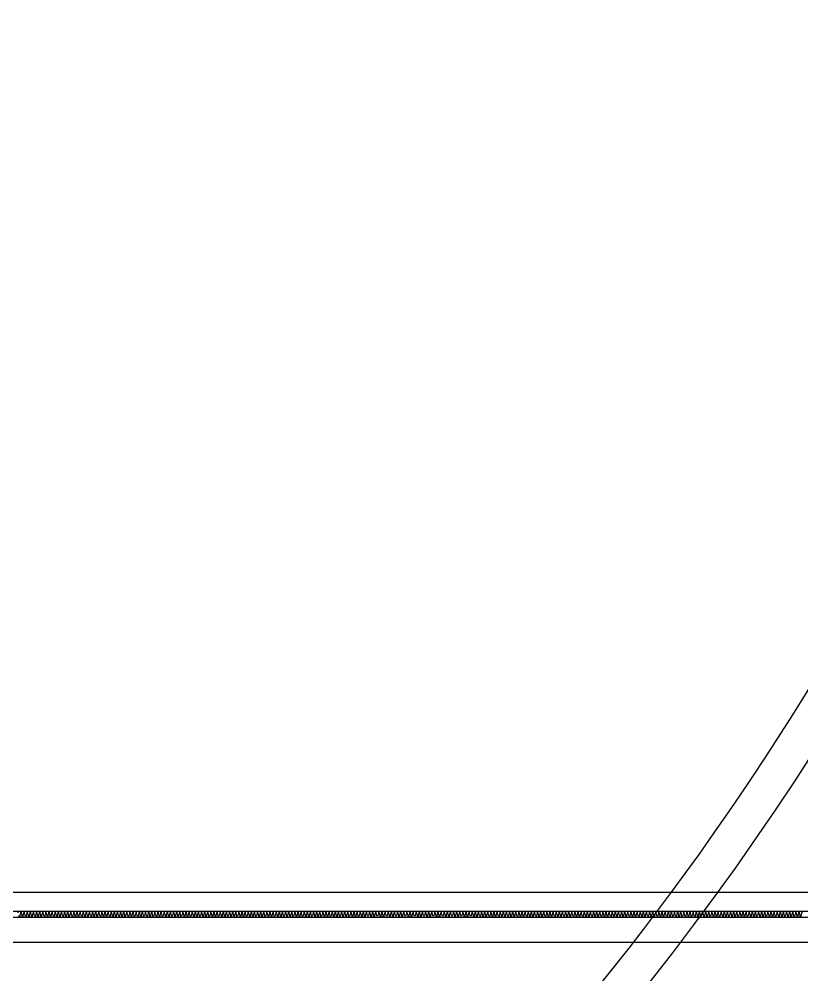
# Model space of a CAD drawing. Header units: millimetres. Extents: x -26983 to 60590, y 825 to 42375.
# Drawn here: x 56262.6 to 56385.7, y 18091.4 to 18241.6 of the extents above; entities that cross this region are included whole.
import ezdxf

# ---------------------------------------------------------------- set-up
doc = ezdxf.new("R2010")
doc.units = ezdxf.units.MM
doc.header["$LTSCALE"] = 100
doc.header["$MEASUREMENT"] = 0
doc.layers.get('0').update_dxf_attribs({"linetype": 'CONTINUOUS'})
doc.layers.add('ELE9', color=9, linetype='CONTINUOUS')

# ---------------------------------------------------------------- blocks, each defined once
blk = doc.blocks.new('B2FF')
at = {"layer": 'ELE9', "color": 253, "ltscale": 0.1}
for points in [[(37174174.7, 643646.3), (37148224.7, 643646.3, 0.414214), (37124724.7, 620146.3), (37124724.7, 600146.4, 1), (37171724.7, 600146.3), (37171724.7, 624896.3), (37174174.7, 624896.3)], [(37174174.7, 643346.3), (37148224.7, 643346.3, 0.414214), (37125024.7, 620146.3), (37125024.7, 600146.4, 1), (37171424.7, 600146.3), (37171424.7, 625196.3), (37174174.7, 625196.3)]]:
    blk.add_lwpolyline(points, format="xyb", dxfattribs=at)
at = {"layer": 'ELE9', "color": 253, "ltscale": 10000}
for points in [[(37150157.7, 590962.2, -0.021839), (37149174.7, 590836.2), (37149174.7, 586196.5), (37170574.7, 586196.5), (37170574.7, 597896.3), (37165899.7, 597896.3), (37165899.7, 601396.3), (37159549.9, 601396.3, -0.027482), (37159399.3, 600158.7, -0.027482)], [(37161624.7, 586146.5, 0.524856), (37161634.1, 586160)], [(37161627.9, 586182.9, -1.449198), (37161646.6, 586182.9), (37161640.4, 586160, 0.524856), (37161649.7, 586146.5, 0.524856), (37161659.1, 586160), (37161652.9, 586182.9, -1.449198), (37161671.6, 586182.9), (37161665.4, 586160, 0.524856), (37161674.7, 586146.5, 0.524856), (37161684.1, 586160), (37161677.9, 586182.9, -1.449198), (37161696.6, 586182.9), (37161690.4, 586160, 0.524856), (37161699.7, 586146.5, 0.524856), (37161709.1, 586160), (37161702.9, 586182.9, -1.449198), (37161721.6, 586182.9), (37161715.4, 586160, 0.524856), (37161724.7, 586146.5, 0.524856), (37161734.1, 586160), (37161727.9, 586182.9, -1.449198), (37161746.6, 586182.9), (37161740.4, 586160, 0.524856), (37161749.7, 586146.5, 0.524856), (37161759.1, 586160), (37161752.9, 586182.9, -1.449198), (37161771.6, 586182.9), (37161765.4, 586160, 0.524856), (37161774.7, 586146.5, 0.524856), (37161784.1, 586160), (37161777.9, 586182.9, -1.449198), (37161796.6, 586182.9), (37161790.4, 586160, 0.524856), (37161799.7, 586146.5, 0.524856), (37161809.1, 586160), (37161802.9, 586182.9, -1.449198), (37161821.6, 586182.9), (37161815.4, 586160, 0.524856), (37161824.7, 586146.5, 0.524856), (37161834.1, 586160), (37161827.9, 586182.9, -1.449198), (37161846.6, 586182.9), (37161840.4, 586160, 0.524856), (37161849.7, 586146.5, 0.524856), (37161859.1, 586160), (37161852.9, 586182.9, -1.449198), (37161871.6, 586182.9), (37161865.4, 586160, 0.524856), (37161874.7, 586146.5, 0.524856), (37161884.1, 586160), (37161877.9, 586182.9, -1.449198), (37161896.6, 586182.9), (37161890.4, 586160, 0.524856), (37161899.7, 586146.5, 0.524856), (37161909.1, 586160), (37161902.9, 586182.9, -1.449198), (37161921.6, 586182.9), (37161915.4, 586160, 0.524856), (37161924.7, 586146.5, 0.524856), (37161934.1, 586160), (37161927.9, 586182.9, -1.449198), (37161946.6, 586182.9), (37161940.4, 586160, 0.524856), (37161949.7, 586146.5, 0.524856), (37161959.1, 586160), (37161952.9, 586182.9, -1.449198), (37161971.6, 586182.9), (37161965.4, 586160, 0.524856), (37161974.7, 586146.5, 0.524856), (37161984.1, 586160), (37161977.9, 586182.9, -1.449198), (37161996.6, 586182.9), (37161990.4, 586160, 0.524856), (37161999.7, 586146.5, 0.524856), (37162009.1, 586160), (37162002.9, 586182.9, -1.449198), (37162021.6, 586182.9), (37162015.4, 586160, 0.524856), (37162024.7, 586146.5, 0.524856), (37162034.1, 586160), (37162027.9, 586182.9, -1.449198), (37162046.6, 586182.9), (37162040.4, 586160, 0.524856), (37162049.7, 586146.5, 0.524856), (37162059.1, 586160), (37162052.9, 586182.9, -1.449198), (37162071.6, 586182.9), (37162065.4, 586160, 0.524856), (37162074.7, 586146.5, 0.524856), (37162084.1, 586160), (37162077.9, 586182.9, -1.449198), (37162096.6, 586182.9), (37162090.4, 586160, 0.524856), (37162099.7, 586146.5, 0.524856), (37162109.1, 586160), (37162102.9, 586182.9, -1.449198), (37162121.6, 586182.9), (37162115.4, 586160, 0.524856), (37162124.7, 586146.5, 0.524856), (37162134.1, 586160), (37162127.9, 586182.9, -1.449198), (37162146.6, 586182.9), (37162140.4, 586160, 0.524856), (37162149.7, 586146.5, 0.524856), (37162159.1, 586160), (37162152.9, 586182.9, -1.449198), (37162171.6, 586182.9), (37162165.4, 586160, 0.524856), (37162174.7, 586146.5, 0.524856), (37162184.1, 586160), (37162177.9, 586182.9, -1.449198), (37162196.6, 586182.9), (37162190.4, 586160, 0.524856), (37162199.7, 586146.5, 0.524856), (37162209.1, 586160), (37162202.9, 586182.9, -1.449198), (37162221.6, 586182.9), (37162215.4, 586160, 0.524856), (37162224.7, 586146.5, 0.524856), (37162234.1, 586160), (37162227.9, 586182.9, -1.449198), (37162246.6, 586182.9), (37162240.4, 586160, 0.524856), (37162249.7, 586146.5, 0.524856), (37162259.1, 586160), (37162252.9, 586182.9, -1.449198), (37162271.6, 586182.9), (37162265.4, 586160, 0.524856), (37162274.7, 586146.5, 0.524856), (37162284.1, 586160), (37162277.9, 586182.9, -1.449198), (37162296.6, 586182.9), (37162290.4, 586160, 0.524856), (37162299.7, 586146.5, 0.524856), (37162309.1, 586160), (37162302.9, 586182.9, -1.449198), (37162321.6, 586182.9), (37162315.4, 586160, 0.524856), (37162324.7, 586146.5, 0.524856), (37162334.1, 586160), (37162327.9, 586182.9, -1.449198), (37162346.6, 586182.9), (37162340.4, 586160, 0.524856), (37162349.7, 586146.5, 0.524856), (37162359.1, 586160), (37162352.9, 586182.9, -1.449198), (37162371.6, 586182.9), (37162365.4, 586160, 0.524856), (37162374.7, 586146.5, 0.524856), (37162384.1, 586160), (37162377.9, 586182.9, -1.449198), (37162396.6, 586182.9), (37162390.4, 586160, 0.524856), (37162399.7, 586146.5, 0.524856), (37162409.1, 586160), (37162402.9, 586182.9, -1.449198), (37162421.6, 586182.9), (37162415.4, 586160, 0.524856), (37162424.7, 586146.5, 0.524856), (37162434.1, 586160), (37162427.9, 586182.9, -1.449198), (37162446.6, 586182.9), (37162440.4, 586160, 0.524856), (37162449.7, 586146.5, 0.524856), (37162459.1, 586160), (37162452.9, 586182.9, -1.449198), (37162471.6, 586182.9), (37162465.4, 586160, 0.524856), (37162474.7, 586146.5, 0.524856), (37162484.1, 586160), (37162477.9, 586182.9, -1.449198), (37162496.6, 586182.9), (37162490.4, 586160, 0.524856), (37162499.7, 586146.5, 0.524856), (37162509.1, 586160), (37162502.9, 586182.9, -1.449198), (37162521.6, 586182.9), (37162515.4, 586160, 0.524856), (37162524.7, 586146.5, 0.524856), (37162534.1, 586160), (37162527.9, 586182.9, -1.449198), (37162546.6, 586182.9), (37162540.4, 586160, 0.524856), (37162549.7, 586146.5, 0.524856), (37162559.1, 586160), (37162552.9, 586182.9, -1.449198), (37162571.6, 586182.9), (37162565.4, 586160, 0.524856), (37162574.7, 586146.5, 0.524856), (37162584.1, 586160), (37162577.9, 586182.9, -1.449198), (37162596.6, 586182.9), (37162590.4, 586160, 0.524856), (37162599.7, 586146.5, 0.524856), (37162609.1, 586160), (37162602.9, 586182.9, -1.449198), (37162621.6, 586182.9), (37162615.4, 586160, 0.524856), (37162624.7, 586146.5, 0.524856), (37162634.1, 586160), (37162627.9, 586182.9, -1.449198), (37162646.6, 586182.9), (37162640.4, 586160, 0.524856), (37162649.7, 586146.5, 0.524856), (37162659.1, 586160), (37162652.9, 586182.9, -1.449198), (37162671.6, 586182.9), (37162665.4, 586160, 0.524856), (37162674.7, 586146.5, 0.524856), (37162684.1, 586160), (37162677.9, 586182.9, -1.449198), (37162696.6, 586182.9), (37162690.4, 586160, 0.524856), (37162699.7, 586146.5, 0.524856), (37162709.1, 586160), (37162702.9, 586182.9, -1.449198), (37162721.6, 586182.9), (37162715.4, 586160, 0.524856), (37162724.7, 586146.5, 0.524856), (37162734.1, 586160), (37162727.9, 586182.9, -1.449198), (37162746.6, 586182.9), (37162740.4, 586160, 0.524856), (37162749.7, 586146.5, 0.524856), (37162759.1, 586160), (37162752.9, 586182.9, -1.449198), (37162771.6, 586182.9), (37162765.4, 586160, 0.524856), (37162774.7, 586146.5, 0.524856), (37162784.1, 586160), (37162777.9, 586182.9, -1.449198), (37162796.6, 586182.9), (37162790.4, 586160, 0.524856), (37162799.7, 586146.5, 0.524856), (37162809.1, 586160), (37162802.9, 586182.9, -1.449198), (37162821.6, 586182.9), (37162815.4, 586160, 0.524856), (37162824.7, 586146.5, 0.524856), (37162834.1, 586160), (37162827.9, 586182.9, -1.449198), (37162846.6, 586182.9), (37162840.4, 586160, 0.524856), (37162849.7, 586146.5, 0.524856), (37162859.1, 586160), (37162852.9, 586182.9, -1.449198), (37162871.6, 586182.9), (37162865.4, 586160, 0.524856), (37162874.7, 586146.5, 0.524856), (37162884.1, 586160), (37162877.9, 586182.9, -1.449198), (37162896.6, 586182.9), (37162890.4, 586160, 0.524856), (37162899.7, 586146.5, 0.524856), (37162909.1, 586160), (37162902.9, 586182.9, -1.449198), (37162921.6, 586182.9), (37162915.4, 586160, 0.524856), (37162924.7, 586146.5, 0.524856), (37162934.1, 586160), (37162927.9, 586182.9, -1.449198), (37162946.6, 586182.9), (37162940.4, 586160, 0.524856), (37162949.7, 586146.5, 0.524856), (37162959.1, 586160), (37162952.9, 586182.9, -1.449198), (37162971.6, 586182.9), (37162965.4, 586160, 0.524856), (37162974.7, 586146.5, 0.524856), (37162984.1, 586160), (37162977.9, 586182.9, -1.449198), (37162996.6, 586182.9), (37162990.4, 586160, 0.524856), (37162999.7, 586146.5, 0.524856), (37163009.1, 586160), (37163002.9, 586182.9, -1.449198), (37163021.6, 586182.9), (37163015.4, 586160, 0.524856), (37163024.7, 586146.5, 0.524856), (37163034.1, 586160), (37163027.9, 586182.9, -1.449198), (37163046.6, 586182.9), (37163040.4, 586160, 0.524856), (37163049.7, 586146.5, 0.524856), (37163059.1, 586160), (37163052.9, 586182.9, -1.449198), (37163071.6, 586182.9), (37163065.4, 586160, 0.524856), (37163074.7, 586146.5, 0.524856), (37163084.1, 586160), (37163077.9, 586182.9, -1.449198), (37163096.6, 586182.9), (37163090.4, 586160, 0.524856), (37163099.7, 586146.5, 0.524856), (37163109.1, 586160), (37163102.9, 586182.9, -1.449198), (37163121.6, 586182.9), (37163115.4, 586160, 0.524856), (37163124.7, 586146.5, 0.524856), (37163134.1, 586160), (37163127.9, 586182.9, -1.449198), (37163146.6, 586182.9), (37163140.4, 586160, 0.524856), (37163149.7, 586146.5, 0.524856), (37163159.1, 586160), (37163152.9, 586182.9, -1.449198), (37163171.6, 586182.9), (37163165.4, 586160, 0.524856), (37163174.7, 586146.5, 0.524856), (37163184.1, 586160), (37163177.9, 586182.9, -1.449198), (37163196.6, 586182.9), (37163190.4, 586160, 0.524856), (37163199.7, 586146.5, 0.524856), (37163209.1, 586160), (37163202.9, 586182.9, -1.449198), (37163221.6, 586182.9), (37163215.4, 586160, 0.524856), (37163224.7, 586146.5, 0.524856), (37163234.1, 586160), (37163227.9, 586182.9, -1.449198), (37163246.6, 586182.9), (37163240.4, 586160, 0.524856), (37163249.7, 586146.5, 0.524856), (37163259.1, 586160), (37163252.9, 586182.9, -1.449198), (37163271.6, 586182.9), (37163265.4, 586160, 0.524856), (37163274.7, 586146.5, 0.524856), (37163284.1, 586160), (37163277.9, 586182.9, -1.449198), (37163296.6, 586182.9), (37163290.4, 586160, 0.524856), (37163299.7, 586146.5, 0.524856), (37163309.1, 586160), (37163302.9, 586182.9, -1.449198), (37163321.6, 586182.9), (37163315.4, 586160, 0.524856), (37163324.7, 586146.5, 0.524856), (37163334.1, 586160), (37163327.9, 586182.9, -1.449198), (37163346.6, 586182.9), (37163340.4, 586160, 0.524856), (37163349.7, 586146.5, 0.524856), (37163359.1, 586160), (37163352.9, 586182.9, -1.449198), (37163371.6, 586182.9), (37163365.4, 586160, 0.524856), (37163374.7, 586146.5, 0.524856), (37163384.1, 586160), (37163377.9, 586182.9, -1.449198), (37163396.6, 586182.9), (37163390.4, 586160, 0.524856), (37163399.7, 586146.5, 0.524856), (37163409.1, 586160), (37163402.9, 586182.9, -1.449198), (37163421.6, 586182.9), (37163415.4, 586160, 0.524856), (37163424.7, 586146.5, 0.524856), (37163434.1, 586160), (37163427.9, 586182.9, -1.449198), (37163446.6, 586182.9), (37163440.4, 586160, 0.524856), (37163449.7, 586146.5, 0.524856), (37163459.1, 586160), (37163452.9, 586182.9, -1.449198), (37163471.6, 586182.9), (37163465.4, 586160, 0.524856), (37163474.7, 586146.5, 0.524856), (37163484.1, 586160), (37163477.9, 586182.9, -1.449198), (37163496.6, 586182.9), (37163490.4, 586160, 0.524856), (37163499.7, 586146.5, 0.524856), (37163509.1, 586160), (37163502.9, 586182.9, -1.449198), (37163521.6, 586182.9), (37163515.4, 586160, 0.524856), (37163524.7, 586146.5, 0.524856), (37163534.1, 586160), (37163527.9, 586182.9, -1.449198), (37163546.6, 586182.9), (37163540.4, 586160, 0.524856), (37163549.7, 586146.5, 0.524856), (37163559.1, 586160), (37163552.9, 586182.9, -1.449198), (37163571.6, 586182.9), (37163565.4, 586160, 0.524856), (37163574.7, 586146.5, 0.524856), (37163584.1, 586160), (37163577.9, 586182.9, -1.449198), (37163596.6, 586182.9), (37163590.4, 586160, 0.524856), (37163599.7, 586146.5, 0.524856), (37163609.1, 586160), (37163602.9, 586182.9, -1.449198), (37163621.6, 586182.9), (37163615.4, 586160, 0.524856), (37163624.7, 586146.5, 0.524856), (37163634.1, 586160), (37163627.9, 586182.9, -1.449198), (37163646.6, 586182.9), (37163640.4, 586160, 0.524856), (37163649.7, 586146.5, 0.524856), (37163659.1, 586160), (37163652.9, 586182.9, -1.449198), (37163671.6, 586182.9), (37163665.4, 586160, 0.524856), (37163674.7, 586146.5, 0.524856), (37163684.1, 586160), (37163677.9, 586182.9, -1.449198), (37163696.6, 586182.9), (37163690.4, 586160, 0.524856), (37163699.7, 586146.5, 0.524856), (37163709.1, 586160), (37163702.9, 586182.9, -1.449198), (37163721.6, 586182.9), (37163715.4, 586160, 0.524856), (37163724.7, 586146.5, 0.524856), (37163734.1, 586160), (37163727.9, 586182.9, -1.449198), (37163746.6, 586182.9), (37163740.4, 586160, 0.524856), (37163749.7, 586146.5, 0.524856), (37163759.1, 586160), (37163752.9, 586182.9, -1.449198), (37163771.6, 586182.9), (37163765.4, 586160, 0.524856), (37163774.7, 586146.5, 0.524856), (37163784.1, 586160), (37163777.9, 586182.9, -1.449198), (37163796.6, 586182.9), (37163790.4, 586160, 0.524856), (37163799.7, 586146.5, 0.524856), (37163809.1, 586160), (37163802.9, 586182.9, -1.449198), (37163821.6, 586182.9), (37163815.4, 586160, 0.524856), (37163824.7, 586146.5, 0.524856), (37163834.1, 586160), (37163827.9, 586182.9, -1.449198), (37163846.6, 586182.9), (37163840.4, 586160, 0.524856), (37163849.7, 586146.5, 0.524856), (37163859.1, 586160), (37163852.9, 586182.9, -1.449198), (37163871.6, 586182.9), (37163865.4, 586160, 0.524856), (37163874.7, 586146.5, 0.524856), (37163884.1, 586160), (37163877.9, 586182.9, -1.449198), (37163896.6, 586182.9), (37163890.4, 586160, 0.524856), (37163899.7, 586146.5, 0.524856), (37163909.1, 586160), (37163902.9, 586182.9, -1.449198), (37163921.6, 586182.9), (37163915.4, 586160, 0.524856), (37163924.7, 586146.5, 0.524856), (37163934.1, 586160), (37163927.9, 586182.9, -1.449198), (37163946.6, 586182.9), (37163940.4, 586160, 0.524856), (37163949.7, 586146.5, 0.524856), (37163959.1, 586160), (37163952.9, 586182.9, -1.449198), (37163971.6, 586182.9), (37163965.4, 586160, 0.524856), (37163974.7, 586146.5, 0.524856), (37163984.1, 586160), (37163977.9, 586182.9, -1.449198), (37163996.6, 586182.9), (37163990.4, 586160, 0.524856), (37163999.7, 586146.5, 0.524856), (37164009.1, 586160), (37164002.9, 586182.9, -1.449198), (37164021.6, 586182.9), (37164015.4, 586160, 0.524856), (37164024.7, 586146.5, 0.524856), (37164034.1, 586160), (37164027.9, 586182.9, -1.449198), (37164046.6, 586182.9), (37164040.4, 586160, 0.524856), (37164049.7, 586146.5, 0.524856), (37164059.1, 586160), (37164052.9, 586182.9, -1.449198), (37164071.6, 586182.9), (37164065.4, 586160, 0.524856), (37164074.7, 586146.5, 0.524856), (37164084.1, 586160), (37164077.9, 586182.9, -1.449198), (37164096.6, 586182.9), (37164090.4, 586160, 0.524856), (37164099.7, 586146.5, 0.524856), (37164109.1, 586160), (37164102.9, 586182.9, -1.449198), (37164121.6, 586182.9), (37164115.4, 586160, 0.524856), (37164124.7, 586146.5, 0.524856), (37164134.1, 586160), (37164127.9, 586182.9, -1.449198), (37164146.6, 586182.9), (37164140.4, 586160, 0.524856), (37164149.7, 586146.5, 0.524856), (37164159.1, 586160), (37164152.9, 586182.9, -1.449198), (37164171.6, 586182.9), (37164165.4, 586160, 0.524856), (37164174.7, 586146.5, 0.524856), (37164184.1, 586160), (37164177.9, 586182.9, -1.449198), (37164196.6, 586182.9), (37164190.4, 586160, 0.524856), (37164199.7, 586146.5, 0.524856), (37164209.1, 586160), (37164202.9, 586182.9, -1.449198), (37164221.6, 586182.9), (37164215.4, 586160, 0.524856), (37164224.7, 586146.5, 0.524856), (37164234.1, 586160), (37164227.9, 586182.9, -1.449198), (37164246.6, 586182.9), (37164240.4, 586160, 0.524856), (37164249.7, 586146.5, 0.524856), (37164259.1, 586160), (37164252.9, 586182.9, -1.449198), (37164271.6, 586182.9), (37164265.4, 586160, 0.524856), (37164274.7, 586146.5, 0.524856), (37164284.1, 586160), (37164277.9, 586182.9, -1.449198), (37164296.6, 586182.9), (37164290.4, 586160, 0.524856), (37164299.7, 586146.5, 0.524856), (37164309.1, 586160), (37164302.9, 586182.9, -1.449198), (37164321.6, 586182.9), (37164315.4, 586160, 0.524856), (37164324.7, 586146.5, 0.524856), (37164334.1, 586160), (37164327.9, 586182.9, -1.449198), (37164346.6, 586182.9), (37164340.4, 586160, 0.524856), (37164349.7, 586146.5, 0.524856), (37164359.1, 586160), (37164352.9, 586182.9, -1.449198), (37164371.6, 586182.9), (37164365.4, 586160, 0.524856), (37164374.7, 586146.5, 0.524856), (37164384.1, 586160), (37164377.9, 586182.9, -1.449198), (37164396.6, 586182.9), (37164390.4, 586160, 0.524856), (37164399.7, 586146.5, 0.524856), (37164409.1, 586160), (37164402.9, 586182.9, -1.449198), (37164421.6, 586182.9), (37164415.4, 586160, 0.524856), (37164424.7, 586146.5, 0.524856), (37164434.1, 586160), (37164427.9, 586182.9, -1.449198), (37164446.6, 586182.9), (37164440.4, 586160, 0.524856), (37164449.7, 586146.5, 0.524856), (37164459.1, 586160), (37164452.9, 586182.9, -1.449198), (37164471.6, 586182.9), (37164465.4, 586160, 0.524856), (37164474.7, 586146.5, 0.524856), (37164484.1, 586160), (37164477.9, 586182.9, -1.449198), (37164496.6, 586182.9), (37164490.4, 586160, 0.524856), (37164499.7, 586146.5, 0.524856), (37164509.1, 586160), (37164502.9, 586182.9, -1.449198), (37164521.6, 586182.9), (37164515.4, 586160, 0.524856), (37164524.7, 586146.5, 0.524856), (37164534.1, 586160), (37164527.9, 586182.9, -1.449198), (37164546.6, 586182.9), (37164540.4, 586160, 0.524856), (37164549.7, 586146.5, 0.524856), (37164559.1, 586160), (37164552.9, 586182.9, -1.449198), (37164571.6, 586182.9), (37164565.4, 586160, 0.524856), (37164574.7, 586146.5, 0.524856), (37164584.1, 586160), (37164577.9, 586182.9, -1.449198), (37164596.6, 586182.9), (37164590.4, 586160, 0.524856), (37164599.7, 586146.5, 0.524856), (37164609.1, 586160), (37164602.9, 586182.9, -1.449198), (37164621.6, 586182.9), (37164615.4, 586160, 0.524856), (37164624.7, 586146.5, 0.524856), (37164634.1, 586160), (37164627.9, 586182.9, -1.449198), (37164646.6, 586182.9), (37164640.4, 586160, 0.524856), (37164649.7, 586146.5, 0.524856), (37164659.1, 586160), (37164652.9, 586182.9, -1.449198), (37164671.6, 586182.9), (37164665.4, 586160, 0.524856), (37164674.7, 586146.5, 0.524856), (37164684.1, 586160), (37164677.9, 586182.9, -1.449198), (37164696.6, 586182.9), (37164690.4, 586160, 0.524856), (37164699.7, 586146.5, 0.524856), (37164709.1, 586160), (37164702.9, 586182.9, -1.449198), (37164721.6, 586182.9), (37164715.4, 586160, 0.524856), (37164724.7, 586146.5, 0.524856), (37164734.1, 586160), (37164727.9, 586182.9, -1.449198), (37164746.6, 586182.9), (37164740.4, 586160, 0.524856), (37164749.7, 586146.5, 0.524856), (37164759.1, 586160), (37164752.9, 586182.9, -1.449198), (37164771.6, 586182.9), (37164765.4, 586160, 0.524856), (37164774.7, 586146.5, 0.524856), (37164784.1, 586160), (37164777.9, 586182.9, -1.449198), (37164796.6, 586182.9), (37164790.4, 586160, 0.524856), (37164799.7, 586146.5, 0.524856), (37164809.1, 586160), (37164802.9, 586182.9, -1.449198), (37164821.6, 586182.9), (37164815.4, 586160, 0.524856), (37164824.7, 586146.5, 0.524856), (37164834.1, 586160), (37164827.9, 586182.9, -1.449198), (37164846.6, 586182.9), (37164840.4, 586160, 0.524856), (37164849.7, 586146.5, 0.524856), (37164859.1, 586160), (37164852.9, 586182.9, -1.449198), (37164871.6, 586182.9), (37164865.4, 586160, 0.524856), (37164874.7, 586146.5, 0.524856), (37164884.1, 586160), (37164877.9, 586182.9, -1.449198), (37164896.6, 586182.9), (37164890.4, 586160, 0.524856), (37164899.7, 586146.5, 0.524856), (37164909.1, 586160), (37164902.9, 586182.9, -1.449198), (37164921.6, 586182.9), (37164915.4, 586160, 0.524856), (37164924.7, 586146.5, 0.524856), (37164934.1, 586160), (37164927.9, 586182.9, -1.449198), (37164946.6, 586182.9), (37164940.4, 586160, 0.524856), (37164949.7, 586146.5, 0.524856), (37164959.1, 586160), (37164952.9, 586182.9, -1.449198), (37164971.6, 586182.9), (37164965.4, 586160, 0.524856), (37164974.7, 586146.5, 0.524856), (37164984.1, 586160), (37164977.9, 586182.9, -1.449198), (37164996.6, 586182.9), (37164990.4, 586160, 0.524856), (37164999.7, 586146.5, 0.524856), (37165009.1, 586160), (37165002.9, 586182.9, -1.449198), (37165021.6, 586182.9), (37165015.4, 586160, 0.524856), (37165024.7, 586146.5, 0.524856), (37165034.1, 586160), (37165027.9, 586182.9, -1.449198), (37165046.6, 586182.9), (37165040.4, 586160, 0.524856), (37165049.7, 586146.5, 0.524856), (37165059.1, 586160), (37165052.9, 586182.9, -1.449198), (37165071.6, 586182.9), (37165065.4, 586160, 0.524856), (37165074.7, 586146.5, 0.524856), (37165084.1, 586160), (37165077.9, 586182.9, -1.449198), (37165096.6, 586182.9), (37165090.4, 586160, 0.524856), (37165099.7, 586146.5, 0.524856), (37165109.1, 586160), (37165102.9, 586182.9, -1.449198), (37165121.6, 586182.9), (37165115.4, 586160, 0.524856), (37165124.7, 586146.5, 0.524856), (37165134.1, 586160), (37165127.9, 586182.9, -1.449198), (37165146.6, 586182.9), (37165140.4, 586160, 0.524856), (37165149.7, 586146.5, 0.524856), (37165159.1, 586160), (37165152.9, 586182.9, -1.449198), (37165171.6, 586182.9), (37165165.4, 586160, 0.524856), (37165174.7, 586146.5, 0.524856), (37165184.1, 586160), (37165177.9, 586182.9, -1.449198), (37165196.6, 586182.9), (37165190.4, 586160, 0.524856), (37165199.7, 586146.5, 0.524856), (37165209.1, 586160), (37165202.9, 586182.9, -1.449198), (37165221.6, 586182.9), (37165215.4, 586160, 0.524856), (37165224.7, 586146.5, 0.524856), (37165234.1, 586160), (37165227.9, 586182.9, -1.449198), (37165246.6, 586182.9), (37165240.4, 586160, 0.524856), (37165249.7, 586146.5, 0.524856), (37165259.1, 586160), (37165252.9, 586182.9, -1.449198), (37165271.6, 586182.9), (37165265.4, 586160, 0.524856), (37165274.7, 586146.5, 0.524856), (37165284.1, 586160), (37165277.9, 586182.9, -1.449198), (37165296.6, 586182.9), (37165290.4, 586160, 0.524856), (37165299.7, 586146.5, 0.524856), (37165309.1, 586160), (37165302.9, 586182.9, -1.449198), (37165321.6, 586182.9), (37165315.4, 586160, 0.524856), (37165324.7, 586146.5, 0.524856), (37165334.1, 586160), (37165327.9, 586182.9, -1.449198), (37165346.6, 586182.9), (37165340.4, 586160, 0.524856), (37165349.7, 586146.5, 0.524856), (37165359.1, 586160), (37165352.9, 586182.9, -1.449198), (37165371.6, 586182.9), (37165365.4, 586160, 0.524856), (37165374.7, 586146.5, 0.524856), (37165384.1, 586160), (37165377.9, 586182.9, -1.449198), (37165396.6, 586182.9), (37165390.4, 586160, 0.524856), (37165399.7, 586146.5, 0.524856), (37165409.1, 586160), (37165402.9, 586182.9, -1.449198), (37165421.6, 586182.9), (37165415.4, 586160, 0.524856), (37165424.7, 586146.5, 0.524856), (37165434.1, 586160), (37165427.9, 586182.9, -1.449198), (37165446.6, 586182.9), (37165440.4, 586160, 0.524856), (37165449.7, 586146.5, 0.524856), (37165459.1, 586160), (37165452.9, 586182.9, -1.449198), (37165471.6, 586182.9), (37165465.4, 586160, 0.524856), (37165474.7, 586146.5, 0.524856), (37165484.1, 586160), (37165477.9, 586182.9, -1.449198), (37165496.6, 586182.9), (37165490.4, 586160, 0.524856), (37165499.7, 586146.5, 0.524856), (37165509.1, 586160), (37165502.9, 586182.9, -1.449198), (37165521.6, 586182.9), (37165515.4, 586160, 0.524856), (37165524.7, 586146.5, 0.524856), (37165534.1, 586160), (37165527.9, 586182.9, -1.449198), (37165546.6, 586182.9), (37165540.4, 586160, 0.524856), (37165549.7, 586146.5, 0.524856), (37165559.1, 586160), (37165552.9, 586182.9, -1.449198), (37165571.6, 586182.9), (37165565.4, 586160, 0.524856), (37165574.7, 586146.5, 0.524856), (37165584.1, 586160), (37165577.9, 586182.9, -1.449198), (37165596.6, 586182.9), (37165590.4, 586160, 0.524856), (37165599.7, 586146.5, 0.524856), (37165609.1, 586160), (37165602.9, 586182.9, -1.449198), (37165621.6, 586182.9), (37165615.4, 586160, 0.524856), (37165624.7, 586146.5, 0.524856), (37165634.1, 586160), (37165627.9, 586182.9, -1.449198), (37165646.6, 586182.9), (37165640.4, 586160, 0.524856), (37165649.7, 586146.5, 0.524856), (37165659.1, 586160), (37165652.9, 586182.9, -1.449198), (37165671.6, 586182.9), (37165665.4, 586160, 0.524856), (37165674.7, 586146.5, 0.524856), (37165684.1, 586160), (37165677.9, 586182.9, -1.449198), (37165696.6, 586182.9), (37165690.4, 586160, 0.524856), (37165699.7, 586146.5, 0.524856), (37165709.1, 586160), (37165702.9, 586182.9, -1.449198), (37165721.6, 586182.9), (37165715.4, 586160, 0.524856), (37165724.7, 586146.5, 0.524856), (37165734.1, 586160), (37165727.9, 586182.9, -1.449198), (37165746.6, 586182.9), (37165740.4, 586160, 0.524856), (37165749.7, 586146.5, 0.524856), (37165759.1, 586160), (37165752.9, 586182.9, -1.449198), (37165771.6, 586182.9), (37165765.4, 586160, 0.524856), (37165774.7, 586146.5, 0.524856), (37165784.1, 586160), (37165777.9, 586182.9, -1.449198), (37165796.6, 586182.9), (37165790.4, 586160, 0.524856), (37165799.7, 586146.5, 0.524856), (37165809.1, 586160), (37165802.9, 586182.9, -1.449198), (37165821.6, 586182.9), (37165815.4, 586160, 0.524856), (37165824.7, 586146.5, 0.524856), (37165834.1, 586160), (37165827.9, 586182.9, -1.449198), (37165846.6, 586182.9), (37165840.4, 586160, 0.524856), (37165849.7, 586146.5, 0.524856), (37165859.1, 586160), (37165852.9, 586182.9, -1.449198), (37165871.6, 586182.9), (37165865.4, 586160, 0.524856), (37165874.7, 586146.5, 0.524856), (37165884.1, 586160), (37165877.9, 586182.9, -1.449198), (37165896.6, 586182.9), (37165890.4, 586160, 0.524856), (37165899.7, 586146.5, 0.524856), (37165909.1, 586160), (37165902.9, 586182.9, -1.449198), (37165921.6, 586182.9), (37165915.4, 586160, 0.524856), (37165924.7, 586146.5, 0.524856), (37165934.1, 586160), (37165927.9, 586182.9, -1.449198), (37165946.6, 586182.9), (37165940.4, 586160, 0.524856), (37165949.7, 586146.5, 0.524856), (37165959.1, 586160), (37165952.9, 586182.9, -1.449198), (37165971.6, 586182.9), (37165965.4, 586160, 0.524856), (37165974.7, 586146.5, 0.524856), (37165984.1, 586160), (37165977.9, 586182.9, -1.449198), (37165996.6, 586182.9), (37165990.4, 586160, 0.524856), (37165999.7, 586146.5, 0.524856), (37166009.1, 586160), (37166002.9, 586182.9, -1.449198), (37166021.6, 586182.9), (37166015.4, 586160, 0.524856), (37166024.7, 586146.5, 0.524856), (37166034.1, 586160), (37166027.9, 586182.9, -1.449198), (37166046.6, 586182.9), (37166040.4, 586160, 0.524856), (37166049.7, 586146.5, 0.524856), (37166059.1, 586160), (37166052.9, 586182.9, -1.449198), (37166071.6, 586182.9), (37166065.4, 586160, 0.524856), (37166074.7, 586146.5, 0.524856), (37166084.1, 586160), (37166077.9, 586182.9, -1.449198), (37166096.6, 586182.9), (37166090.4, 586160, 0.524856), (37166099.7, 586146.5, 0.524856), (37166109.1, 586160), (37166102.9, 586182.9, -1.449198), (37166121.6, 586182.9), (37166115.4, 586160, 0.524856), (37166124.7, 586146.5, 0.524856), (37166134.1, 586160), (37166127.9, 586182.9, -1.449198), (37166146.6, 586182.9), (37166140.4, 586160, 0.524856), (37166149.7, 586146.5, 0.524856), (37166159.1, 586160), (37166152.9, 586182.9, -1.449198), (37166171.6, 586182.9), (37166165.4, 586160, 0.524856), (37166174.7, 586146.5, 0.524856), (37166184.1, 586160), (37166177.9, 586182.9, -1.449198), (37166196.6, 586182.9), (37166190.4, 586160, 0.524856), (37166199.7, 586146.5, 0.524856), (37166209.1, 586160), (37166202.9, 586182.9, -1.449198), (37166221.6, 586182.9), (37166215.4, 586160, 0.524856), (37166224.7, 586146.5, 0.524856), (37166234.1, 586160), (37166227.9, 586182.9, -1.449198), (37166246.6, 586182.9), (37166240.4, 586160, 0.524856), (37166249.7, 586146.5, 0.524856), (37166259.1, 586160), (37166252.9, 586182.9, -1.449198), (37166271.6, 586182.9), (37166265.4, 586160, 0.524856), (37166274.7, 586146.5, 0.524856), (37166284.1, 586160), (37166277.9, 586182.9, -1.449198), (37166296.6, 586182.9), (37166290.4, 586160, 0.524856), (37166299.7, 586146.5, 0.524856), (37166309.1, 586160), (37166302.9, 586182.9, -1.449198), (37166321.6, 586182.9), (37166315.4, 586160, 0.524856), (37166324.7, 586146.5, 0.524856), (37166334.1, 586160), (37166327.9, 586182.9, -1.449198), (37166346.6, 586182.9), (37166340.4, 586160, 0.524856), (37166349.7, 586146.5, 0.524856), (37166359.1, 586160), (37166352.9, 586182.9, -1.449198), (37166371.6, 586182.9), (37166365.4, 586160, 0.524856), (37166374.7, 586146.5, 0.524856), (37166384.1, 586160), (37166377.9, 586182.9, -1.449198), (37166396.6, 586182.9), (37166390.4, 586160, 0.524856), (37166399.7, 586146.5, 0.524856), (37166409.1, 586160), (37166402.9, 586182.9, -1.449198), (37166421.6, 586182.9), (37166415.4, 586160, 0.524856), (37166424.7, 586146.5, 0.524856), (37166434.1, 586160), (37166427.9, 586182.9, -1.449198), (37166446.6, 586182.9), (37166440.4, 586160, 0.524856), (37166449.7, 586146.5, 0.524856), (37166459.1, 586160), (37166452.9, 586182.9, -1.449198), (37166471.6, 586182.9), (37166465.4, 586160, 0.524856), (37166474.7, 586146.5, 0.524856), (37166484.1, 586160), (37166477.9, 586182.9, -1.449198), (37166496.6, 586182.9), (37166490.4, 586160, 0.524856), (37166499.7, 586146.5, 0.524856), (37166509.1, 586160), (37166502.9, 586182.9, -1.449198), (37166521.6, 586182.9), (37166515.4, 586160, 0.524856), (37166524.7, 586146.5, 0.524856), (37166534.1, 586160), (37166527.9, 586182.9, -1.449198), (37166546.6, 586182.9), (37166540.4, 586160, 0.524856), (37166549.7, 586146.5, 0.524856), (37166559.1, 586160), (37166552.9, 586182.9, -1.449198), (37166571.6, 586182.9), (37166565.4, 586160, 0.524856), (37166574.7, 586146.5, 0.524856), (37166584.1, 586160), (37166577.9, 586182.9, -1.449198), (37166596.6, 586182.9), (37166590.4, 586160, 0.524856), (37166599.7, 586146.5, 0.524856), (37166609.1, 586160), (37166602.9, 586182.9, -1.449198), (37166621.6, 586182.9), (37166615.4, 586160, 0.524856), (37166624.7, 586146.5, 0.524856), (37166634.1, 586160), (37166627.9, 586182.9, -1.449198), (37166646.6, 586182.9), (37166640.4, 586160, 0.524856), (37166649.7, 586146.5, 0.524856), (37166659.1, 586160), (37166652.9, 586182.9, -1.449198), (37166671.6, 586182.9), (37166665.4, 586160, 0.524856), (37166674.7, 586146.5, 0.524856), (37166684.1, 586160), (37166677.9, 586182.9, -1.449198), (37166696.6, 586182.9), (37166690.4, 586160, 0.524856), (37166699.7, 586146.5, 0.524856), (37166709.1, 586160), (37166702.9, 586182.9, -1.449198), (37166721.6, 586182.9), (37166715.4, 586160, 0.524856), (37166724.7, 586146.5, 0.524856), (37166734.1, 586160), (37166727.9, 586182.9, -1.449198), (37166746.6, 586182.9), (37166740.4, 586160, 0.524856), (37166749.7, 586146.5, 0.524856), (37166759.1, 586160), (37166752.9, 586182.9, -1.449198), (37166771.6, 586182.9), (37166765.4, 586160, 0.524856), (37166774.7, 586146.5, 0.524856), (37166784.1, 586160), (37166777.9, 586182.9, -1.449198), (37166796.6, 586182.9), (37166790.4, 586160, 0.524856), (37166799.7, 586146.5, 0.524856), (37166809.1, 586160), (37166802.9, 586182.9, -1.449198), (37166821.6, 586182.9), (37166815.4, 586160, 0.524856), (37166824.7, 586146.5, 0.524856), (37166834.1, 586160), (37166827.9, 586182.9, -1.449198), (37166846.6, 586182.9), (37166840.4, 586160, 0.524856), (37166849.7, 586146.5, 0.524856), (37166859.1, 586160), (37166852.9, 586182.9, -1.449198), (37166871.6, 586182.9), (37166865.4, 586160, 0.524856), (37166874.7, 586146.5, 0.524856), (37166884.1, 586160), (37166877.9, 586182.9, -1.449198), (37166896.6, 586182.9), (37166890.4, 586160, 0.524856), (37166899.7, 586146.5, 0.524856), (37166909.1, 586160), (37166902.9, 586182.9, -1.449198), (37166921.6, 586182.9), (37166915.4, 586160, 0.524856), (37166924.7, 586146.5, 0.524856), (37166934.1, 586160), (37166927.9, 586182.9, -1.449198), (37166946.6, 586182.9), (37166940.4, 586160, 0.524856), (37166949.7, 586146.5, 0.524856), (37166959.1, 586160), (37166952.9, 586182.9, -1.449198), (37166971.6, 586182.9), (37166965.4, 586160, 0.524856), (37166974.7, 586146.5, 0.524856), (37166984.1, 586160), (37166977.9, 586182.9, -1.449198), (37166996.6, 586182.9), (37166990.4, 586160, 0.524856), (37166999.7, 586146.5, 0.524856), (37167009.1, 586160), (37167002.9, 586182.9, -1.449198), (37167021.6, 586182.9), (37167015.4, 586160, 0.524856), (37167024.7, 586146.5, 0.524856), (37167034.1, 586160), (37167027.9, 586182.9, -1.449198), (37167046.6, 586182.9), (37167040.4, 586160, 0.524856), (37167049.7, 586146.5, 0.524856), (37167059.1, 586160), (37167052.9, 586182.9, -1.449198), (37167071.6, 586182.9), (37167065.4, 586160, 0.524856), (37167074.7, 586146.5, 0.524856), (37167084.1, 586160), (37167077.9, 586182.9, -1.449198), (37167096.6, 586182.9), (37167090.4, 586160, 0.524856), (37167099.7, 586146.5, 0.524856), (37167109.1, 586160), (37167102.9, 586182.9, -1.449198), (37167121.6, 586182.9), (37167115.4, 586160, 0.524856), (37167124.7, 586146.5, 0.524856), (37167134.1, 586160), (37167127.9, 586182.9, -1.449198), (37167146.6, 586182.9), (37167140.4, 586160, 0.524856), (37167149.7, 586146.5, 0.524856), (37167159.1, 586160), (37167152.9, 586182.9, -1.449198), (37167171.6, 586182.9), (37167165.4, 586160, 0.524856), (37167174.7, 586146.5, 0.524856), (37167184.1, 586160), (37167177.9, 586182.9, -1.449198), (37167196.6, 586182.9), (37167190.4, 586160, 0.524856), (37167199.7, 586146.5, 0.524856), (37167209.1, 586160), (37167202.9, 586182.9, -1.449198), (37167221.6, 586182.9), (37167215.4, 586160, 0.524856), (37167224.7, 586146.5, 0.524856), (37167234.1, 586160), (37167227.9, 586182.9, -1.449198), (37167246.6, 586182.9), (37167240.4, 586160, 0.524856), (37167249.7, 586146.5, 0.524856), (37167259.1, 586160), (37167252.9, 586182.9, -1.449198), (37167271.6, 586182.9), (37167265.4, 586160, 0.524856), (37167274.7, 586146.5, 0.524856), (37167284.1, 586160), (37167277.9, 586182.9, -1.449198), (37167296.6, 586182.9), (37167290.4, 586160, 0.524856), (37167299.7, 586146.5, 0.524856), (37167309.1, 586160), (37167302.9, 586182.9, -1.449198), (37167321.6, 586182.9), (37167315.4, 586160, 0.524856), (37167324.7, 586146.5, 0.524856), (37167334.1, 586160), (37167327.9, 586182.9, -1.449198), (37167346.6, 586182.9), (37167340.4, 586160, 0.524856), (37167349.7, 586146.5, 0.524856), (37167359.1, 586160), (37167352.9, 586182.9, -1.449198), (37167371.6, 586182.9), (37167365.4, 586160, 0.524856), (37167374.7, 586146.5, 0.524856), (37167384.1, 586160), (37167377.9, 586182.9, -1.449198), (37167396.6, 586182.9), (37167390.4, 586160, 0.524856), (37167399.7, 586146.5, 0.524856), (37167409.1, 586160), (37167402.9, 586182.9, -1.449198), (37167421.6, 586182.9), (37167415.4, 586160, 0.524856), (37167424.7, 586146.5, 0.524856), (37167434.1, 586160), (37167427.9, 586182.9, -1.449198), (37167446.6, 586182.9), (37167440.4, 586160, 0.524856), (37167449.7, 586146.5, 0.524856), (37167459.1, 586160), (37167452.9, 586182.9, -1.449198), (37167471.6, 586182.9), (37167465.4, 586160, 0.524856), (37167474.7, 586146.5, 0.524856), (37167484.1, 586160), (37167477.9, 586182.9, -1.449198), (37167496.6, 586182.9), (37167490.4, 586160, 0.524856), (37167499.7, 586146.5, 0.524856), (37167509.1, 586160), (37167502.9, 586182.9, -1.449198), (37167521.6, 586182.9), (37167515.4, 586160, 0.524856), (37167524.7, 586146.5, 0.524856), (37167534.1, 586160), (37167527.9, 586182.9, -1.449198), (37167546.6, 586182.9), (37167540.4, 586160, 0.524856), (37167549.7, 586146.5, 0.524856), (37167559.1, 586160), (37167552.9, 586182.9, -1.449198), (37167571.6, 586182.9), (37167565.4, 586160, 0.524856), (37167574.7, 586146.5, 0.524856), (37167584.1, 586160), (37167577.9, 586182.9, -1.449198), (37167596.6, 586182.9), (37167590.4, 586160, 0.524856), (37167599.7, 586146.5, 0.524856), (37167609.1, 586160), (37167602.9, 586182.9, -1.449198), (37167621.6, 586182.9), (37167615.4, 586160, 0.524856), (37167624.7, 586146.5, 0.524856), (37167634.1, 586160), (37167627.9, 586182.9, -1.449198), (37167646.6, 586182.9), (37167640.4, 586160, 0.524856), (37167649.7, 586146.5, 0.524856), (37167659.1, 586160), (37167652.9, 586182.9, -1.449198), (37167671.6, 586182.9), (37167665.4, 586160, 0.524856), (37167674.7, 586146.5, 0.524856), (37167684.1, 586160), (37167677.9, 586182.9, -1.449198), (37167696.6, 586182.9), (37167690.4, 586160, 0.524856), (37167699.7, 586146.5, 0.524856), (37167709.1, 586160), (37167702.9, 586182.9, -1.449198), (37167721.6, 586182.9), (37167715.4, 586160, 0.524856), (37167724.7, 586146.5, 0.524856), (37167734.1, 586160), (37167727.9, 586182.9, -1.449198), (37167746.6, 586182.9), (37167740.4, 586160, 0.524856), (37167749.7, 586146.5, 0.524856), (37167759.1, 586160), (37167752.9, 586182.9, -1.449198), (37167771.6, 586182.9), (37167765.4, 586160, 0.524856), (37167774.7, 586146.5, 0.524856), (37167784.1, 586160), (37167777.9, 586182.9, -1.449198), (37167796.6, 586182.9), (37167790.4, 586160, 0.524856), (37167799.7, 586146.5, 0.524856), (37167809.1, 586160), (37167802.9, 586182.9, -1.449198), (37167821.6, 586182.9), (37167815.4, 586160, 0.524856), (37167824.7, 586146.5, 0.524856), (37167834.1, 586160), (37167827.9, 586182.9, -1.449198), (37167846.6, 586182.9), (37167840.4, 586160, 0.524856), (37167849.7, 586146.5, 0.524856), (37167859.1, 586160), (37167852.9, 586182.9, -1.449198), (37167871.6, 586182.9), (37167865.4, 586160, 0.524856), (37167874.7, 586146.5, 0.524856), (37167884.1, 586160), (37167877.9, 586182.9, -1.449198), (37167896.6, 586182.9), (37167890.4, 586160, 0.524856), (37167899.7, 586146.5, 0.524856), (37167909.1, 586160), (37167902.9, 586182.9, -1.449198), (37167921.6, 586182.9), (37167915.4, 586160, 0.524856), (37167924.7, 586146.5, 0.524856)]]:
    blk.add_lwpolyline(points, format="xyb", dxfattribs=at)
at = {"layer": 'ELE9', "color": 253, "ltscale": 0.1}
blk.add_lwpolyline([(37160220.5, 601246.3), (37165749.7, 601246.3), (37165749.7, 597746.3), (37170424.7, 597746.3), (37170424.7, 586346.5), (37149324.7, 586346.5), (37149324.7, 590167.3, 0.366259)], format="xyb", close=True, dxfattribs=at)
for points in [[(37147924.7, 586146.5), (37171073.8, 586146.5)], [(37147924.7, 585946.5), (37171073.8, 585946.5)]]:
    blk.add_lwpolyline(points, dxfattribs=at)

msp = doc.modelspace()

# ---------------------------------------------------------------- block references
at = {"xscale": 0.01956471256889679, "yscale": 0.01956471256889679, "zscale": 0.01956471256889679}
msp.add_blockref('B2FF', (-670794.07, 6632.61), dxfattribs=at)

doc.saveas('drawing.dxf')
